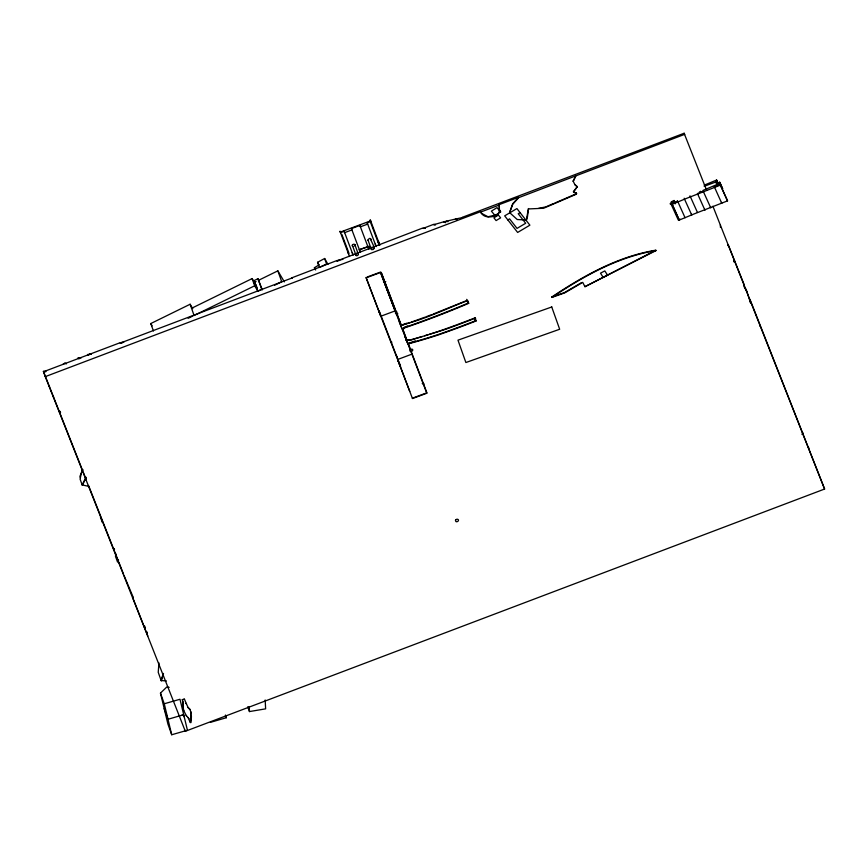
<?xml version="1.0" encoding="UTF-8"?>
<svg xmlns="http://www.w3.org/2000/svg" width="868" height="868" viewBox="0 0 868 868"><rect width="100%" height="100%" fill="white"/><g stroke="black" fill="none" stroke-linecap="round" stroke-linejoin="round"><path stroke-width="1.3" d="M354.849 244.624L358.365 254.291A1.519 1.172 -19.6 0 1 356.097 255.626L352.354 245.145M355.446 254.877L355.576 254.205M158.942 662.892L158.236 672.331L161.285 680.913L163.509 673.427M528.004 210.555L526.442 220.049L517.23 219.517L509.592 212.595L512.673 203.785L518.576 197.286L499.176 204.631L499.371 210.49M527.462 216.816L528.525 208.548L528.135 209.383M183.018 701.919L182.616 704.469L183.745 710.664M115.911 553.882L115.466 556.236L117.538 562.052L118.547 560.088M86.301 477.335L82.297 485.299L80.084 479.114L81.874 470.825L83.122 469.838M291.865 277.814L336.686 260.639L342.925 259.326M291.995 278.194L291.919 277.608M370.766 239.828L370.81 239.101A1.497 1.15 -19.6 0 0 369.475 238.429L367.978 239.742A1.541 1.183 -19.6 0 0 368.488 240.642M190.624 722.371C189.842 723.749 192.403 717.131 191.025 714.95M190.765 722.751L190.949 711.858M163.01 674.295L161.155 680.545L166.406 680.935M528.666 208.928L543.607 208.266L576.374 194.193L576.46 193.173L573.368 191.687L577.318 186.653L574.876 184.515M576.374 194.193L576.46 193.173M755.16 312.513L824.6 489.031L185.329 731.279L45.277 376.636L480.883 211.564C482.716 218.79 492.894 217.423 497.863 214.884L499.501 210.87L499.176 204.631M509.592 212.595L512.814 204.164L518.706 197.654L684.548 134.388L706.628 190.287M81.483 472.669L79.921 476.348L80.398 477.682M575.82 176.02L573.195 181.347L575.679 175.64M85.596 478.094L82.156 484.93L88.395 486.286M348.969 253.239L348.567 253.988L340.028 231.355L340.885 231.886L370.05 221.09L370.365 220.114L378.915 242.747L378.133 242.432L378.448 241.467L379.858 245.253M576.591 193.542L573.498 192.067L577.318 186.653M727.851 245.329L728.219 244.765L744.364 285.181C742.444 284.802 745.417 287.482 746.762 291.225M727.992 245.709L728.219 244.765M395.32 312.925L395.667 312.556A1.53 1.183 -19.6 0 1 397.11 312.154M802.097 434.065L802.9 433.23M802.227 434.445L803.03 433.599M397.869 313.89L397.175 314.422A1.552 1.194 -19.6 0 1 396.329 314.607M118.797 562.095L123.614 574.356M733.677 261.42L734.512 260.606L733.818 261.8M160.461 693.109L164.258 703.774L179.98 699.261L187.434 730.238L171.712 734.751L167.925 724.086L160.461 693.109L166.83 686.946L169.162 687.358M500.619 211.944L494.999 215.459L491.386 211.152L497.006 207.636L500.619 211.944L500.044 210.327M384.318 279.897L383.493 281.351A1.595 1.226 -19.6 0 0 384.426 282.1L385.772 281.688M370.723 246.805L368.455 248.15L359.884 225.452L351.421 228.588L351.898 229.944L344.607 232.646L344.129 231.289L340.484 232.635L340.028 231.355M507.845 219.919L517.643 232.45L529.881 225.17L516.927 208.58L504.677 215.861L507.845 219.919L509.592 218.866L517.035 228.392L525.672 223.26L518.229 213.734L520.084 212.627M315.117 269.59L314.433 267.68L319.164 264.881M581.473 282.653L564.569 292.516L551.679 297.073C583.47 275.85 617.723 256.472 655.926 250.168L584.945 286.69L656.067 250.548C617.853 256.852 583.6 276.23 551.82 297.453L564.699 292.896L582.743 282.371L584.945 286.69M546.948 206.378L553.621 203.513M324.632 258.501L326.585 263.991L319.402 267.485L317.558 262.299L324.632 258.501L327.963 264.295M153.43 330.979L150.782 323.547L190.125 304.245L192.761 308.704M191.524 308.324L252.111 278.585L255.008 283.109M253.63 282.729L256.049 281.547M258.469 280.353L277.847 270.849L284.357 281.872M188.139 318.317L192.902 315.985M252.111 278.585L254.682 285.789L194.085 315.518L190.125 304.245M274.613 285.246L281.731 281.753L277.847 270.849M257.959 278.726L261.756 289.391L257.915 291.268L254.118 280.603L257.959 278.726L262.32 289.89M717.955 184.982L720.44 183.842L720.982 185.134L720.44 183.842M718.096 185.394L720.581 184.255M576.233 193.814L554.739 203.09M545.788 206.888L538.616 208.363M380.499 272.53L381.128 272.292L401.124 325.001C423.736 319.977 445.306 309.041 467.071 300.827L468.698 303.323A734.382 565.035 -19.6 0 1 415.75 324.003L404.857 327.811L402.839 329.514L406.701 340.668M670.866 203.394L673.394 202.396L671.778 203.459L679.253 220.081L691.698 214.928L691.362 213.973M670.042 203.806L673.503 202.819L672.798 200.996L671.159 202.005L671.919 203.98L671.105 204.316L671.756 203.535M670.942 203.871L678.299 220.027L680.208 219.224M704.208 185.166L716.621 180.034L718.823 184.862M704.187 186.305L715.926 181.965L717.576 185.6M716.849 184.558L702.993 190.417M677.561 201.061L674.653 202.244L674.013 200.486M691.677 214.884L727.536 200.866L720.06 184.244L718.324 184.96L716.621 180.034M672.092 204.371L684.526 199.195L684.19 198.229M720.06 184.244L720.375 185.144L684.526 199.163L691.698 214.928M465.693 300.979L433.121 314.075M717.163 181.727L718.878 185.329M717.228 183.235L719.702 182.226L720.104 183.105L717.782 184.537M717.38 183.658L719.702 182.226M717.63 184.114L720.104 183.105M674.403 201.604L674.664 202.266M674.382 201.55L673.969 200.497M474.959 318.317L473.95 318.697A790.195 607.98 -19.6 0 1 445.143 329.46L409.663 340.44L406.246 340.006L407.363 342.947M45.277 376.636L43.4 371.352L45.7 371.363M66.218 363.442L64.72 363.236L62.865 364.408M79.183 358.842L77.838 358.256L81.44 357.714M88.829 355.12L87.581 354.567L90.999 353.949M292.049 277.977L120.175 343.11L122.713 342.708M445.826 222.707L443.602 221.839L433.696 224.736L435.541 224.888M448.051 221.731L446.51 221.156L443.602 221.839M457.469 219.984L455.429 219.072L446.51 221.156M462.59 217.51L455.429 219.072M684.516 134.193L684.147 133.249L462.188 217.358M481.013 211.944L499.317 205.011M671.311 202.45L674.252 201.333M359.884 225.452L360.372 226.808L367.663 224.107L367.175 222.751L370.82 221.394L370.365 220.114M367.229 277L380.358 272.14L395.124 310.896L380.824 316.234L397.62 359.493L411.92 354.144L426.676 392.879L412.354 398.184M380.499 272.509L366.177 277.814L380.694 315.93L378.556 310.267M475.501 318.241L475.631 318.621M551.733 306.99L457.978 340.158L465.877 362.531L559.665 329.254L551.603 306.61M360.242 249.322L369.009 246.273M359.102 249.8L367.978 246.794L368.922 249.3M181.879 715.232L183.517 714.755L184.103 716.762M225.68 715.319L226.277 717.738L210.425 722.35M183.517 714.755L167.991 719.268L164.193 708.603M496.518 214.787L488.033 216.772L481.328 213.246M183.387 709.774L183.148 702.299L182.258 699.695L184.461 699.185L186.327 703.698M339.323 260.487L336.827 261.018L422.521 228.11L425.428 228.414M124.091 575.582L133.064 596.978M132.544 597.075L133.195 597.358M247.749 706.78L249.452 711.565L265.63 708.852L265.174 699.999M123.842 342.122L120.044 342.741L43.563 371.721L45.83 371.732M401.732 328.169L400.452 324.806L403.11 324.73A740.176 569.961 -29.9 0 0 406.647 323.211M59.48 411.996L60.12 411.985M60.272 412.398L59.415 411.833M422.933 228.49L433.555 224.356L435.4 224.508M400.463 324.816L403.175 324.914A730.65 562.16 -19.6 0 0 410.38 322.408M406.235 339.985L408.936 340.072M59.729 411.031L59.241 411.421M59.566 412.246L60.597 412.289M132.674 597.455L144.348 627.173L145.216 627.239M144.348 627.173L145.347 627.618M405.323 337.435L405.855 337.251M144.489 627.553L145.206 628.562M91.14 354.361L89.643 353.786M87.581 354.567L88.677 354.708M77.838 358.256L79.031 358.43M66.369 363.855L64.72 363.236M143.828 625.795L144.565 625.936M143.958 626.175L144.706 626.316M88.525 485.462L113.491 548.663L114.424 548.901M113.491 548.663L114.554 549.27M760.086 326.021L760.227 326.401M352.875 246.566L352.224 245.818M190.179 709.753L188.269 707.854L186.316 703.601M577.448 187.032L575.007 184.884L573.064 180.967M188.128 717.543L189.636 720.896M189.007 718.726L186.24 715.438M422.249 383.341L422.521 383.699A1.508 1.161 -19.6 0 0 424.051 383.862M358.278 253.955L358.072 253.684A1.519 1.172 -19.6 0 0 355.544 254.161M188.128 707.474L190.038 709.373L191.188 713.539M254.118 280.603L255.116 282.295M254.682 285.789L257.915 291.268M150.782 323.547L152.128 325.836M744.234 286.907L746.892 291.605L750.69 303.257M314.433 267.68L315.67 269.937M317.558 262.299L318.816 264.664M183.615 710.284L186.37 715.818M406.191 339.659L406.593 340.56M720.375 185.144L727.536 200.866M703.59 192.099L710.773 207.875L710.425 206.909M697.471 212.486L689.973 195.832M685.058 217.738L677.55 201.04M671.778 203.459L679.253 220.081M719.854 182.638L720.256 183.517M186.197 703.319L186.457 703.981M480.883 211.564L481.458 213.626M474.796 317.721L476.076 320.986A815.464 627.412 -19.6 0 1 445.968 332.238L438.785 334.777A425.993 327.757 -19.6 0 1 409.501 343.533L408.296 343.858L427.034 393.161L412.484 398.553L398.076 360.697M415.349 340.907A431.396 332.205 -29.8 0 1 407.678 343.619A426.014 327.768 -19.6 0 0 438.655 334.397A815.453 627.412 -19.6 0 0 475.414 320.802L474.297 318.133A790.173 607.958 -19.6 0 1 457.219 324.643M466.941 300.458L468.036 303.138A734.089 564.808 -19.6 0 1 404.206 327.616L402.253 329.265L404.152 327.453A743.648 572.641 -29.9 0 0 407.667 325.934M146.8 631.687L147.31 633M755.019 312.144L749.919 299.221L750.56 302.878M712.91 206.215L824.6 489.031M673.98 200.551L675.239 203.839M382.115 276.165L383.038 278.498M380.835 273.084L385.121 284.476M53.566 397.099L53.187 396.134M43.4 371.352L82.785 471.009M86.225 479.689L83.263 472.214M113.632 549.032L118.363 560.978M144.978 628.833L147.799 635.984M395.124 310.896L410.011 349.24M410.955 351.67L411.931 354.177M397.143 357.063L396.806 356.173M399.822 365.265L397.978 360.459L409.75 391.381M385.164 284.65L395.721 312.209M377.862 241.684L379.294 245.438M375.269 244.092L376.213 246.599M402.698 328.95L405.399 336.068M400.821 325.598L399.291 321.54L399.551 322.256M405.15 336.947L406.452 340.375M359.504 249.93L360.459 252.436M366.036 277.445L380.314 314.986M352.213 252.631L353.167 255.138M348.111 252.696L349.522 256.494M369.779 220.331L377.656 241.174M367.175 222.751L375.746 245.46M381.497 273.116L401.124 325.001M351.421 228.588L359.992 251.286M344.129 231.289L352.701 253.988M341.829 234.403L348.697 252.479M384.133 281.883L395.124 310.928M379.153 310.831L400.549 366.372M406.994 340.43L405.681 336.762M399.584 363.725L400.495 366.177M715.926 181.965L717.163 185.437L714.255 186.62L721.764 203.318L721.427 202.363M808.564 447.432L808.835 448.181M802.694 432.752L803.442 434.575M684.147 133.249L684.657 134.573M703.601 192.132L703.264 191.166L700.943 192.132L700.639 191.264M699.478 191.73L699.792 192.609L697.471 193.564L704.957 210.219L704.642 209.307M527.364 216.881L526.442 220.049M475.024 318.046L475.317 319.619L474.785 318.144M475.675 319.858L476.076 320.986M474.546 318.361L475.414 320.802M467.646 300.382L468.698 303.323M466.724 299.351L468.036 303.138M409.663 347.33L408.253 343.565M370.81 239.101C370.593 241.347 377.591 250.125 371.71 249.702A1.541 1.183 -19.6 0 1 371.2 248.791L372.697 247.478A1.497 1.15 -19.6 0 1 374.043 248.161M368.021 240.089L371.244 249.149M255.897 284.509L257.188 288.133M225.376 715.199L226.277 717.738M184.461 699.185L182.258 699.695M184.927 730.151L185.329 731.279M100.449 517.165L102.348 522.493M51.103 390.828L51.331 391.359M49.281 386.227L49.509 386.77M189.495 720.516L190.059 722.458M355.055 244.906L355.142 245.232A1.519 1.172 -19.6 0 1 354.784 246.067M164.258 703.774L171.712 734.751M249.203 706.541L249.452 711.565M720.386 224.942L720.44 227.383M391.446 342.014A1.519 1.172 -19.6 0 1 391.869 342.176M352.31 245.101A1.519 1.172 -19.6 0 1 354.849 244.57M429.389 334.332A423.703 325.999 -19.6 0 0 437.722 331.663A790.173 607.958 -19.6 0 0 456.08 325.066M428.195 334.701A423.703 325.999 -19.6 0 1 424.604 335.797M422.217 336.513A423.703 325.999 -19.6 0 1 409.002 340.256M431.863 314.563A730.65 562.16 -19.6 0 1 425.917 316.798M424.723 317.232A730.65 562.16 -19.6 0 1 411.584 321.985M455.472 520.236L455.852 521.538A1.606 1.237 -19.6 0 0 458.326 520.789A1.606 1.237 -19.6 0 0 458.391 519.867A1.606 1.237 -19.6 0 0 455.971 519.628L455.472 520.236M412.658 350.108L412.3 350.878A1.345 1.031 -19.6 0 1 410.933 351.486L410.108 351.139A1.508 1.161 -19.6 0 1 410.77 349.175L412.181 349.175A1.4 1.074 -19.6 0 1 412.658 350.108M498.406 215.09L493.892 217.825L496.105 220.581L500.608 217.846L498.406 215.09M607.567 275.167L603.217 277.467L600.526 273.16L604.812 270.914L607.567 275.167M721.883 187.043L721.492 186.164L721.883 187.043M722.621 188.66L722.219 187.781L722.621 188.66"/></g></svg>
